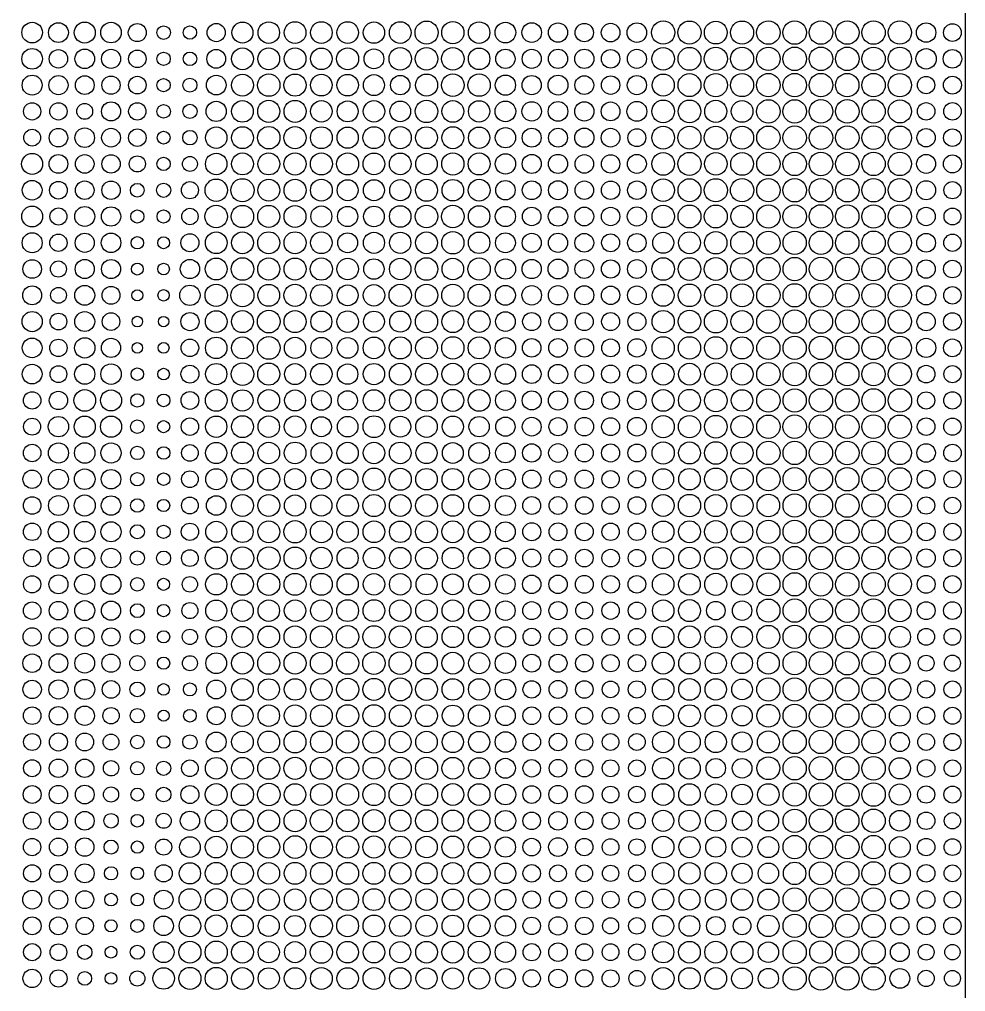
# Model space of a CAD drawing. Header units: millimetres. Extents: x 0 to 15650, y 0 to 8040.
# Drawn here: x 13653 to 15650, y 1996 to 4048 of the extents above; entities that cross this region are included whole.
import ezdxf

# ---------------------------------------------------------------- set-up
doc = ezdxf.new("R2010")
doc.units = ezdxf.units.MM
doc.layers.add('Default', color=7, linetype='Continuous', true_color=0x000000)

msp = doc.modelspace()

# ---------------------------------------------------------------- linework, layer by layer
at = {"layer": 'Default', "color": 0}
msp.add_lwpolyline([(0, 8040), (0, 0), (15650, 0), (15650, 8040)], close=True, dxfattribs=at)
for centre, radius in [((13679.9, 4020), 21.8), ((13790.9, 4020), 22.2), ((13846.4, 4020), 21.7), ((14123.8, 4020), 22.2), ((14179.3, 4020), 22.7), ((14234.8, 4020), 23), ((14290.3, 4020), 22.9), ((14345.8, 4020), 22.8), ((14401.3, 4020), 22.5), ((14456.8, 4020), 23), ((14512.3, 4020), 24.3), ((14567.8, 4020), 23.4), ((14623.3, 4020), 22.7), ((14678.8, 4020), 21.8), ((15011.8, 4020), 24.5), ((15067.3, 4020), 24.4), ((15122.8, 4020), 24.1), ((15178.3, 4020), 24.4), ((15233.8, 4020), 24.7), ((15289.3, 4020), 24.8), ((15344.8, 4020), 24.8), ((15400.3, 4020), 24.8), ((15455.8, 4020), 24.7), ((15511.3, 4020), 24.6), ((13735.4, 4020), 20.9), ((13901.9, 4020), 19), ((13957.4, 4020), 14.3), ((14012.9, 4020), 14), ((14068.4, 4020), 19.2), ((14734.3, 4020), 20.7), ((14789.8, 4020), 20.3), ((14845.3, 4020), 19.4), ((14900.8, 4020), 19.6), ((14956.3, 4020), 20.6), ((15566.8, 4020), 20.5), ((15622.3, 4020), 18.6), ((13679.9, 3964.6), 21.8), ((13735.4, 3964.6), 19.4), ((13790.9, 3964.6), 20.7), ((13846.4, 3964.6), 20.1), ((13901.9, 3964.6), 18.4), ((14068.4, 3964.6), 19.8), ((14123.8, 3964.6), 23.1), ((14179.3, 3964.6), 23), ((14234.8, 3964.6), 22.9), ((14290.3, 3964.6), 22.7), ((14345.8, 3964.6), 23.2), ((14401.3, 3964.6), 20.8), ((14456.8, 3964.6), 23.7), ((14512.3, 3964.6), 23.8), ((14567.8, 3964.6), 23.7), ((14623.3, 3964.6), 22.7), ((14678.8, 3964.6), 20.4), ((14734.3, 3964.6), 20.2), ((14789.8, 3964.6), 20.3), ((14845.3, 3964.6), 20.3), ((14900.8, 3964.6), 19.5), ((14956.3, 3964.6), 20.1), ((15011.8, 3964.6), 23.8), ((15067.3, 3964.6), 24.2), ((15122.8, 3964.6), 24.4), ((15178.3, 3964.6), 24.4), ((15233.8, 3964.6), 24.7), ((15289.3, 3964.6), 24.8), ((15344.8, 3964.6), 24.8), ((15400.3, 3964.6), 24.8), ((15455.8, 3964.6), 24.7), ((15511.3, 3964.6), 24.6), ((15566.8, 3964.6), 21.5), ((15622.3, 3964.6), 19.6), ((13957.4, 3964.6), 14.1), ((14012.9, 3964.6), 14.3), ((13679.9, 3909.1), 21), ((13735.4, 3909.1), 20.2), ((13790.9, 3909.1), 19.8), ((13846.4, 3909.1), 19.2), ((13901.9, 3909.1), 18.6), ((13957.4, 3909.1), 14), ((14012.9, 3909.1), 14.8), ((14068.4, 3909.1), 20.8), ((14123.8, 3909.1), 23.2), ((14179.3, 3909.1), 23.6), ((14234.8, 3909.1), 23.4), ((14290.3, 3909.1), 22.8), ((14345.8, 3909.1), 22.7), ((14401.3, 3909.1), 22.2), ((14456.8, 3909.1), 20.5), ((14512.3, 3909.1), 23.3), ((14567.8, 3909.1), 23.8), ((14623.3, 3909.1), 23.5), ((14678.8, 3909.1), 21.3), ((14734.3, 3909.1), 20.3), ((14789.8, 3909.1), 21), ((14845.3, 3909.1), 19.8), ((14900.8, 3909.1), 19.5), ((14956.3, 3909.1), 20.3), ((15011.8, 3909.1), 23.3), ((15067.3, 3909.1), 24.2), ((15122.8, 3909.1), 24.4), ((15178.3, 3909.1), 24.3), ((15233.8, 3909.1), 24.7), ((15289.3, 3909.1), 24.7), ((15344.8, 3909.1), 24.8), ((15400.3, 3909.1), 24.7), ((15455.8, 3909.1), 24.7), ((15511.3, 3909.1), 24.6), ((15566.8, 3909.1), 18.3), ((15622.3, 3909.1), 18.9), ((14512.3, 3853.7), 23.7), ((15011.8, 3853.7), 23.9), ((15067.3, 3853.7), 23.9), ((15233.8, 3853.7), 24.7), ((15289.3, 3853.7), 24.7), ((15344.8, 3853.7), 24.8), ((15400.3, 3853.7), 24.8), ((15455.8, 3853.7), 24.7), ((15511.3, 3853.7), 24.4), ((13679.9, 3853.7), 18.2), ((13735.4, 3853.7), 18.2), ((13790.9, 3853.7), 16.7), ((13846.4, 3853.7), 20.1), ((13901.9, 3853.7), 18.3), ((13957.4, 3853.7), 14.2), ((14012.9, 3853.7), 15), ((14068.4, 3853.7), 21.3), ((14123.8, 3853.7), 22.8), ((14179.3, 3853.7), 23.4), ((14234.8, 3853.7), 23.3), ((14290.3, 3853.7), 22.7), ((14345.8, 3853.7), 22.1), ((14401.3, 3853.7), 22.7), ((14456.8, 3853.7), 21.8), ((14567.8, 3853.7), 22.9), ((14623.3, 3853.7), 22.5), ((14678.8, 3853.7), 21.8), ((14734.3, 3853.7), 20.5), ((14789.8, 3853.7), 20.8), ((14845.3, 3853.7), 20.3), ((14900.8, 3853.7), 19.8), ((14956.3, 3853.7), 21), ((15122.8, 3853.7), 23.4), ((15178.3, 3853.7), 23), ((15566.8, 3853.7), 18.4), ((15622.3, 3853.7), 18.5), ((13679.9, 3798.2), 17.7), ((13735.4, 3798.2), 19.6), ((13790.9, 3798.2), 20.6), ((13846.4, 3798.2), 19.8), ((13901.9, 3798.2), 18.4), ((14068.4, 3798.2), 22.6), ((14123.8, 3798.2), 23.1), ((14179.3, 3798.2), 23.7), ((14234.8, 3798.2), 23.5), ((14290.3, 3798.2), 23), ((14345.8, 3798.2), 22.4), ((14401.3, 3798.2), 23.1), ((14456.8, 3798.2), 23.4), ((14512.3, 3798.2), 23), ((14567.8, 3798.2), 23.2), ((14623.3, 3798.2), 22.5), ((14678.8, 3798.2), 21.4), ((14734.3, 3798.2), 20), ((14789.8, 3798.2), 19.9), ((14845.3, 3798.2), 20.2), ((14900.8, 3798.2), 19.8), ((14956.3, 3798.2), 18.9), ((15011.8, 3798.2), 24), ((15067.3, 3798.2), 24.3), ((15122.8, 3798.2), 24.4), ((15178.3, 3798.2), 24.3), ((15233.8, 3798.2), 24.6), ((15289.3, 3798.2), 24.7), ((15344.8, 3798.2), 24.8), ((15400.3, 3798.2), 24.8), ((15455.8, 3798.2), 24.7), ((15511.3, 3798.2), 24.6), ((15566.8, 3798.2), 19.4), ((15622.3, 3798.2), 18.6), ((13957.4, 3798.2), 13.6), ((14012.9, 3798.2), 15.3), ((13679.9, 3742.8), 22.2), ((13735.4, 3742.8), 19.7), ((13790.9, 3742.8), 19.6), ((13846.4, 3742.8), 19.4), ((13901.9, 3742.8), 17), ((13957.4, 3742.8), 14), ((14012.9, 3742.8), 15.7), ((14068.4, 3742.8), 22.7), ((14123.8, 3742.8), 23.1), ((14179.3, 3742.8), 23.1), ((14234.8, 3742.8), 23.5), ((14290.3, 3742.8), 23.2), ((14345.8, 3742.8), 23.2), ((14401.3, 3742.8), 22.9), ((14456.8, 3742.8), 23), ((14512.3, 3742.8), 22.7), ((14567.8, 3742.8), 23.5), ((14623.3, 3742.8), 23.2), ((14678.8, 3742.8), 21.5), ((14734.3, 3742.8), 20.1), ((14789.8, 3742.8), 20.2), ((14845.3, 3742.8), 19.6), ((14900.8, 3742.8), 19.4), ((14956.3, 3742.8), 20), ((15011.8, 3742.8), 23.9), ((15067.3, 3742.8), 24.4), ((15122.8, 3742.8), 23.8), ((15178.3, 3742.8), 24), ((15233.8, 3742.8), 24.6), ((15289.3, 3742.8), 24.7), ((15344.8, 3742.8), 24.8), ((15400.3, 3742.8), 24.8), ((15455.8, 3742.8), 24.7), ((15511.3, 3742.8), 24.6), ((15566.8, 3742.8), 20), ((15622.3, 3742.8), 19), ((13679.9, 3687.3), 20.8), ((13735.4, 3687.3), 18.6), ((13790.9, 3687.3), 19.6), ((13846.4, 3687.3), 19.4), ((13901.9, 3687.3), 14.5), ((13957.4, 3687.3), 15), ((14012.9, 3687.3), 18.1), ((14068.4, 3687.3), 23.5), ((14123.8, 3687.3), 24.4), ((14179.3, 3687.3), 23.1), ((14234.8, 3687.3), 23.2), ((14290.3, 3687.3), 23), ((14345.8, 3687.3), 22.1), ((14401.3, 3687.3), 22.2), ((14456.8, 3687.3), 22.3), ((14512.3, 3687.3), 23.2), ((14567.8, 3687.3), 22.7), ((14623.3, 3687.3), 23.1), ((14678.8, 3687.3), 20.5), ((14734.3, 3687.3), 19.8), ((14789.8, 3687.3), 20), ((14845.3, 3687.3), 19.5), ((14900.8, 3687.3), 19.4), ((14956.3, 3687.3), 19.6), ((15011.8, 3687.3), 23.9), ((15067.3, 3687.3), 24.2), ((15122.8, 3687.3), 24.4), ((15178.3, 3687.3), 24.6), ((15233.8, 3687.3), 24.6), ((15289.3, 3687.3), 24.7), ((15344.8, 3687.3), 24.8), ((15400.3, 3687.3), 24.8), ((15455.8, 3687.3), 24.7), ((15511.3, 3687.3), 24.6), ((15566.8, 3687.3), 20.1), ((15622.3, 3687.3), 18.1), ((13679.9, 3631.9), 22), ((13790.9, 3631.9), 21), ((13846.4, 3631.9), 20.4), ((14068.4, 3631.9), 23.9), ((14123.8, 3631.9), 23.5), ((14179.3, 3631.9), 23.3), ((14234.8, 3631.9), 23.1), ((14290.3, 3631.9), 22.2), ((14345.8, 3631.9), 21.4), ((14401.3, 3631.9), 21.8), ((14456.8, 3631.9), 22.7), ((14512.3, 3631.9), 23.7), ((14567.8, 3631.9), 23.9), ((14623.3, 3631.9), 22.7), ((14678.8, 3631.9), 21.3), ((14789.8, 3631.9), 20.5), ((14845.3, 3631.9), 19.8), ((14956.3, 3631.9), 20.2), ((15011.8, 3631.9), 23.6), ((15067.3, 3631.9), 24.2), ((15122.8, 3631.9), 24.2), ((15178.3, 3631.9), 23.6), ((15233.8, 3631.9), 24.6), ((15289.3, 3631.9), 24.7), ((15344.8, 3631.9), 24.8), ((15400.3, 3631.9), 24.7), ((15455.8, 3631.9), 24.7), ((15511.3, 3631.9), 24.6), ((13735.4, 3631.9), 18), ((13901.9, 3631.9), 13.8), ((13957.4, 3631.9), 13.8), ((14012.9, 3631.9), 17.3), ((14734.3, 3631.9), 19.5), ((14900.8, 3631.9), 19.4), ((15566.8, 3631.9), 19.4), ((15622.3, 3631.9), 17.8), ((13679.9, 3576.4), 21.1), ((13735.4, 3576.4), 18.2), ((13790.9, 3576.4), 20.2), ((13846.4, 3576.4), 20.6), ((14012.9, 3576.4), 19), ((14068.4, 3576.4), 22.9), ((14123.8, 3576.4), 23), ((14179.3, 3576.4), 23.2), ((14234.8, 3576.4), 23.2), ((14290.3, 3576.4), 22.8), ((14345.8, 3576.4), 21), ((14401.3, 3576.4), 22.3), ((14456.8, 3576.4), 22.4), ((14512.3, 3576.4), 23), ((14567.8, 3576.4), 23.5), ((14623.3, 3576.4), 22.7), ((14678.8, 3576.4), 21), ((14734.3, 3576.4), 20.1), ((14789.8, 3576.4), 20.2), ((14845.3, 3576.4), 19.8), ((14900.8, 3576.4), 18.9), ((14956.3, 3576.4), 19.6), ((15011.8, 3576.4), 22.2), ((15067.3, 3576.4), 23.2), ((15122.8, 3576.4), 23.6), ((15178.3, 3576.4), 24), ((15233.8, 3576.4), 24.6), ((15289.3, 3576.4), 24.6), ((15344.8, 3576.4), 24.7), ((15400.3, 3576.4), 24.7), ((15455.8, 3576.4), 24.7), ((15511.3, 3576.4), 24.6), ((15566.8, 3576.4), 19.8), ((15622.3, 3576.4), 18.2), ((13901.9, 3576.4), 13), ((13957.4, 3576.4), 12.5), ((13679.9, 3521), 19.6), ((13735.4, 3521), 17), ((13790.9, 3521), 20.2), ((13846.4, 3521), 20.1), ((13901.9, 3521), 12.6), ((13957.4, 3521), 12.2), ((14012.9, 3521), 20.3), ((14068.4, 3521), 23.1), ((14123.8, 3521), 23.8), ((14179.3, 3521), 23.4), ((14234.8, 3521), 23.2), ((14290.3, 3521), 23.6), ((14345.8, 3521), 22.8), ((14401.3, 3521), 21.5), ((14456.8, 3521), 22.7), ((14512.3, 3521), 23.8), ((14567.8, 3521), 22.8), ((14623.3, 3521), 23.5), ((14678.8, 3521), 21.4), ((14734.3, 3521), 20.3), ((14789.8, 3521), 20.9), ((14845.3, 3521), 19.8), ((14900.8, 3521), 19.3), ((14956.3, 3521), 19.8), ((15011.8, 3521), 23.8), ((15067.3, 3521), 23.9), ((15122.8, 3521), 24.3), ((15178.3, 3521), 24.2), ((15233.8, 3521), 24.6), ((15289.3, 3521), 24.6), ((15344.8, 3521), 24.7), ((15400.3, 3521), 24.8), ((15455.8, 3521), 24.8), ((15511.3, 3521), 24.8), ((15566.8, 3521), 19.4), ((15622.3, 3521), 18.6), ((14068.4, 3465.5), 23.6), ((14123.8, 3465.5), 24.2), ((14179.3, 3465.5), 23), ((14234.8, 3465.5), 23.4), ((14290.3, 3465.5), 22.9), ((14401.3, 3465.5), 22.7), ((14456.8, 3465.5), 23.5), ((14512.3, 3465.5), 23.6), ((14567.8, 3465.5), 23.4), ((14623.3, 3465.5), 23.4), ((15011.8, 3465.5), 23), ((15067.3, 3465.5), 23.8), ((15122.8, 3465.5), 23.6), ((15178.3, 3465.5), 24), ((15233.8, 3465.5), 24.6), ((15289.3, 3465.5), 24.6), ((15344.8, 3465.5), 24.8), ((15400.3, 3465.5), 24.8), ((15455.8, 3465.5), 24.8), ((15511.3, 3465.5), 24.7), ((13679.9, 3465.5), 20), ((13735.4, 3465.5), 16.7), ((13790.9, 3465.5), 21), ((13846.4, 3465.5), 18.9), ((13901.9, 3465.5), 11.9), ((13957.4, 3465.5), 12), ((14012.9, 3465.5), 21.4), ((14345.8, 3465.5), 22), ((14678.8, 3465.5), 21), ((14734.3, 3465.5), 20.6), ((14789.8, 3465.5), 20.4), ((14845.3, 3465.5), 20.1), ((14900.8, 3465.5), 19.4), ((14956.3, 3465.5), 19.8), ((15566.8, 3465.5), 20.2), ((15622.3, 3465.5), 18.4), ((13679.9, 3410.1), 21.3), ((13735.4, 3410.1), 17.7), ((13790.9, 3410.1), 21), ((13846.4, 3410.1), 18.6), ((14012.9, 3410.1), 19.2), ((14068.4, 3410.1), 22.9), ((14123.8, 3410.1), 23.2), ((14179.3, 3410.1), 23.9), ((14234.8, 3410.1), 23.2), ((14290.3, 3410.1), 22.2), ((14345.8, 3410.1), 22.7), ((14401.3, 3410.1), 22), ((14456.8, 3410.1), 22.3), ((14512.3, 3410.1), 23.5), ((14567.8, 3410.1), 23.2), ((14623.3, 3410.1), 23), ((14678.8, 3410.1), 20.7), ((14734.3, 3410.1), 19.1), ((14789.8, 3410.1), 19.1), ((14845.3, 3410.1), 18.9), ((14900.8, 3410.1), 18.9), ((14956.3, 3410.1), 19.1), ((15011.8, 3410.1), 23.5), ((15067.3, 3410.1), 23.9), ((15122.8, 3410.1), 24), ((15178.3, 3410.1), 23.4), ((15233.8, 3410.1), 24.6), ((15289.3, 3410.1), 24.7), ((15344.8, 3410.1), 24.7), ((15400.3, 3410.1), 24.8), ((15455.8, 3410.1), 24.8), ((15511.3, 3410.1), 24.7), ((15566.8, 3410.1), 19.4), ((15622.3, 3410.1), 18.8), ((13901.9, 3410.1), 11.2), ((13957.4, 3410.1), 10.9), ((13679.9, 3354.6), 20.8), ((13735.4, 3354.6), 18.4), ((13790.9, 3354.6), 21.4), ((13846.4, 3354.6), 20.2), ((13901.9, 3354.6), 11.1), ((13957.4, 3354.6), 11.4), ((14012.9, 3354.6), 18.5), ((14068.4, 3354.6), 22.7), ((14123.8, 3354.6), 23.2), ((14179.3, 3354.6), 24.1), ((14234.8, 3354.6), 22.4), ((14290.3, 3354.6), 22.2), ((14345.8, 3354.6), 21.8), ((14401.3, 3354.6), 22.8), ((14456.8, 3354.6), 23.4), ((14512.3, 3354.6), 23.2), ((14567.8, 3354.6), 23.5), ((14623.3, 3354.6), 23.2), ((14678.8, 3354.6), 21.6), ((14734.3, 3354.6), 19.6), ((14789.8, 3354.6), 19.7), ((14845.3, 3354.6), 19.6), ((14900.8, 3354.6), 18.8), ((14956.3, 3354.6), 19.3), ((15011.8, 3354.6), 23.5), ((15067.3, 3354.6), 23.5), ((15122.8, 3354.6), 23.5), ((15178.3, 3354.6), 23.4), ((15233.8, 3354.6), 24.5), ((15289.3, 3354.6), 24.6), ((15344.8, 3354.6), 24.7), ((15400.3, 3354.6), 24.7), ((15455.8, 3354.6), 24.7), ((15511.3, 3354.6), 24.6), ((15566.8, 3354.6), 20.3), ((15622.3, 3354.6), 18.8), ((15233.8, 3299.2), 24.6), ((15289.3, 3299.2), 24.6), ((15344.8, 3299.2), 24.7), ((15400.3, 3299.2), 24.7), ((15455.8, 3299.2), 24.6), ((15511.3, 3299.2), 24.4), ((13679.9, 3299.2), 20.8), ((13735.4, 3299.2), 17.7), ((13790.9, 3299.2), 21.3), ((13846.4, 3299.2), 21.6), ((13901.9, 3299.2), 13.1), ((13957.4, 3299.2), 12.3), ((14012.9, 3299.2), 18.9), ((14068.4, 3299.2), 22.5), ((14123.8, 3299.2), 23.7), ((14179.3, 3299.2), 23.4), ((14234.8, 3299.2), 22.2), ((14290.3, 3299.2), 22.7), ((14345.8, 3299.2), 21.5), ((14401.3, 3299.2), 22.5), ((14456.8, 3299.2), 23), ((14512.3, 3299.2), 23.1), ((14567.8, 3299.2), 23.1), ((14623.3, 3299.2), 23.2), ((14678.8, 3299.2), 21.5), ((14734.3, 3299.2), 19.7), ((14789.8, 3299.2), 20.4), ((14845.3, 3299.2), 19.5), ((14900.8, 3299.2), 19.1), ((14956.3, 3299.2), 19.6), ((15011.8, 3299.2), 23), ((15067.3, 3299.2), 23.2), ((15122.8, 3299.2), 23.7), ((15178.3, 3299.2), 23.1), ((15566.8, 3299.2), 18.6), ((15622.3, 3299.2), 18.1), ((13679.9, 3243.7), 18.4), ((13735.4, 3243.7), 19.3), ((13790.9, 3243.7), 22.9), ((13846.4, 3243.7), 22.2), ((14012.9, 3243.7), 18.8), ((14068.4, 3243.7), 22.9), ((14123.8, 3243.7), 22.4), ((14179.3, 3243.7), 22.8), ((14234.8, 3243.7), 22.1), ((14290.3, 3243.7), 20.8), ((14345.8, 3243.7), 20.6), ((14401.3, 3243.7), 22.7), ((14456.8, 3243.7), 22.7), ((14512.3, 3243.7), 22.7), ((14567.8, 3243.7), 23.2), ((14623.3, 3243.7), 23), ((14678.8, 3243.7), 21), ((14734.3, 3243.7), 20.1), ((14789.8, 3243.7), 20.3), ((14845.3, 3243.7), 19.4), ((14900.8, 3243.7), 18.8), ((14956.3, 3243.7), 19.6), ((15011.8, 3243.7), 23), ((15067.3, 3243.7), 23.3), ((15122.8, 3243.7), 23.8), ((15178.3, 3243.7), 22.7), ((15233.8, 3243.7), 24.6), ((15289.3, 3243.7), 24.6), ((15344.8, 3243.7), 24.7), ((15400.3, 3243.7), 24.8), ((15455.8, 3243.7), 24.8), ((15511.3, 3243.7), 24.8), ((15622.3, 3243.7), 18.3), ((13901.9, 3243.7), 14), ((13957.4, 3243.7), 13.3), ((15566.8, 3243.7), 18.1), ((13679.9, 3188.3), 17.9), ((13735.4, 3188.3), 21.5), ((13790.9, 3188.3), 22.3), ((13846.4, 3188.3), 22.3), ((13901.9, 3188.3), 14.4), ((13957.4, 3188.3), 12.8), ((14012.9, 3188.3), 18.4), ((14068.4, 3188.3), 22.5), ((14123.8, 3188.3), 23.1), ((14179.3, 3188.3), 22.7), ((14234.8, 3188.3), 22.7), ((14290.3, 3188.3), 21.1), ((14345.8, 3188.3), 21.7), ((14401.3, 3188.3), 23), ((14456.8, 3188.3), 22.1), ((14512.3, 3188.3), 22.7), ((14567.8, 3188.3), 22.3), ((14623.3, 3188.3), 21.5), ((14678.8, 3188.3), 20.3), ((14734.3, 3188.3), 19.8), ((14789.8, 3188.3), 19.1), ((14845.3, 3188.3), 19.6), ((14900.8, 3188.3), 18.9), ((14956.3, 3188.3), 19.7), ((15011.8, 3188.3), 23.4), ((15067.3, 3188.3), 23.4), ((15122.8, 3188.3), 23.9), ((15178.3, 3188.3), 23.5), ((15233.8, 3188.3), 24.6), ((15289.3, 3188.3), 24.7), ((15344.8, 3188.3), 24.7), ((15400.3, 3188.3), 24.8), ((15455.8, 3188.3), 24.8), ((15511.3, 3188.3), 24.6), ((15566.8, 3188.3), 18.6), ((15622.3, 3188.3), 18.2), ((13679.9, 3132.8), 18.4), ((13735.4, 3132.8), 21.3), ((13790.9, 3132.8), 21.6), ((13846.4, 3132.8), 21.3), ((13901.9, 3132.8), 14.1), ((13957.4, 3132.8), 13.3), ((14012.9, 3132.8), 17.6), ((14068.4, 3132.8), 22.3), ((14123.8, 3132.8), 23), ((14179.3, 3132.8), 22.8), ((14234.8, 3132.8), 22.9), ((14290.3, 3132.8), 21.8), ((14345.8, 3132.8), 22.5), ((14401.3, 3132.8), 22.7), ((14456.8, 3132.8), 22.9), ((14512.3, 3132.8), 22.3), ((14567.8, 3132.8), 22), ((14623.3, 3132.8), 22), ((14678.8, 3132.8), 20.8), ((14734.3, 3132.8), 19.4), ((14789.8, 3132.8), 19.8), ((14845.3, 3132.8), 18.8), ((14900.8, 3132.8), 19.1), ((14956.3, 3132.8), 18.9), ((15011.8, 3132.8), 23.4), ((15067.3, 3132.8), 23.2), ((15122.8, 3132.8), 23.8), ((15178.3, 3132.8), 23.5), ((15233.8, 3132.8), 24.6), ((15289.3, 3132.8), 24.6), ((15344.8, 3132.8), 24.7), ((15400.3, 3132.8), 24.8), ((15455.8, 3132.8), 24.8), ((15511.3, 3132.8), 24.6), ((15566.8, 3132.8), 19.5), ((15622.3, 3132.8), 18.5), ((13735.4, 3077.4), 21.1), ((13790.9, 3077.4), 21.7), ((13846.4, 3077.4), 20.6), ((14068.4, 3077.4), 22.2), ((14123.8, 3077.4), 22.9), ((14179.3, 3077.4), 23.2), ((14234.8, 3077.4), 22.3), ((14290.3, 3077.4), 21), ((14345.8, 3077.4), 21.8), ((14401.3, 3077.4), 23.5), ((14456.8, 3077.4), 23.2), ((14512.3, 3077.4), 22.7), ((14567.8, 3077.4), 22.7), ((14623.3, 3077.4), 22.3), ((14678.8, 3077.4), 21), ((15011.8, 3077.4), 22.1), ((15067.3, 3077.4), 22.7), ((15122.8, 3077.4), 23.6), ((15178.3, 3077.4), 23.6), ((15233.8, 3077.4), 24.6), ((15289.3, 3077.4), 24.6), ((15344.8, 3077.4), 24.7), ((15400.3, 3077.4), 24.7), ((15455.8, 3077.4), 24.7), ((15511.3, 3077.4), 24.4), ((13679.9, 3077.4), 19.4), ((13901.9, 3077.4), 14.1), ((13957.4, 3077.4), 13.2), ((14012.9, 3077.4), 17.6), ((14734.3, 3077.4), 19.4), ((14789.8, 3077.4), 17.9), ((14845.3, 3077.4), 19.4), ((14900.8, 3077.4), 18.2), ((14956.3, 3077.4), 18.4), ((15566.8, 3077.4), 18.9), ((15622.3, 3077.4), 18.1), ((13679.9, 3021.9), 18.5), ((13735.4, 3021.9), 21), ((13790.9, 3021.9), 22.3), ((13846.4, 3021.9), 20.5), ((13901.9, 3021.9), 14.3), ((14012.9, 3021.9), 17.7), ((14068.4, 3021.9), 20.6), ((14123.8, 3021.9), 23.2), ((14179.3, 3021.9), 23.1), ((14234.8, 3021.9), 22.4), ((14290.3, 3021.9), 22.3), ((14345.8, 3021.9), 22.7), ((14401.3, 3021.9), 23.4), ((14456.8, 3021.9), 23), ((14512.3, 3021.9), 23), ((14567.8, 3021.9), 22.7), ((14623.3, 3021.9), 22), ((14678.8, 3021.9), 21.1), ((14734.3, 3021.9), 18.9), ((14789.8, 3021.9), 18.8), ((14845.3, 3021.9), 18.5), ((14900.8, 3021.9), 18.4), ((14956.3, 3021.9), 18.6), ((15011.8, 3021.9), 23.2), ((15067.3, 3021.9), 23.5), ((15122.8, 3021.9), 23.3), ((15178.3, 3021.9), 23.2), ((15233.8, 3021.9), 23.8), ((15289.3, 3021.9), 24.6), ((15344.8, 3021.9), 24.7), ((15400.3, 3021.9), 24.8), ((15455.8, 3021.9), 24.7), ((15511.3, 3021.9), 24.3), ((15566.8, 3021.9), 18.2), ((15622.3, 3021.9), 17.4), ((13957.4, 3021.9), 12.9), ((13679.9, 2966.5), 18.4), ((13735.4, 2966.5), 21.4), ((13790.9, 2966.5), 21.8), ((13846.4, 2966.5), 21.2), ((13901.9, 2966.5), 14.8), ((13957.4, 2966.5), 13.9), ((14012.9, 2966.5), 18.2), ((14068.4, 2966.5), 22.1), ((14123.8, 2966.5), 22.7), ((14179.3, 2966.5), 23.1), ((14234.8, 2966.5), 23.5), ((14290.3, 2966.5), 23.2), ((14345.8, 2966.5), 22.5), ((14401.3, 2966.5), 22.9), ((14456.8, 2966.5), 22.7), ((14512.3, 2966.5), 23.1), ((14567.8, 2966.5), 23.2), ((14623.3, 2966.5), 23), ((14678.8, 2966.5), 20.9), ((14734.3, 2966.5), 19), ((14789.8, 2966.5), 18.9), ((14845.3, 2966.5), 18.9), ((14900.8, 2966.5), 18.4), ((14956.3, 2966.5), 18.4), ((15011.8, 2966.5), 22.6), ((15067.3, 2966.5), 23.2), ((15122.8, 2966.5), 23.7), ((15178.3, 2966.5), 22.8), ((15233.8, 2966.5), 24.4), ((15289.3, 2966.5), 24.6), ((15344.8, 2966.5), 24.7), ((15400.3, 2966.5), 24.8), ((15455.8, 2966.5), 24.8), ((15511.3, 2966.5), 24.5), ((15566.8, 2966.5), 18.9), ((15622.3, 2966.5), 18.1), ((14068.4, 2911), 23.3), ((14123.8, 2911), 23.7), ((14179.3, 2911), 23.8), ((14234.8, 2911), 23.2), ((14290.3, 2911), 22.7), ((14401.3, 2911), 22.7), ((14512.3, 2911), 23), ((14623.3, 2911), 22.8), ((15067.3, 2911), 22.7), ((15122.8, 2911), 23.7), ((15178.3, 2911), 23.4), ((15233.8, 2911), 24.4), ((15289.3, 2911), 24.6), ((15344.8, 2911), 24.7), ((15400.3, 2911), 24.8), ((15455.8, 2911), 24.8), ((15511.3, 2911), 23.9), ((13679.9, 2911), 18.2), ((13735.4, 2911), 21.8), ((13790.9, 2911), 21), ((13846.4, 2911), 20.6), ((13901.9, 2911), 15), ((13957.4, 2911), 14.8), ((14012.9, 2911), 17.7), ((14345.8, 2911), 22.3), ((14456.8, 2911), 22.5), ((14567.8, 2911), 22.6), ((14678.8, 2911), 21), ((14734.3, 2911), 19), ((14789.8, 2911), 18.9), ((14845.3, 2911), 18.6), ((14900.8, 2911), 18.5), ((14956.3, 2911), 18.4), ((15011.8, 2911), 22.1), ((15566.8, 2911), 19.4), ((15622.3, 2911), 18.4), ((13679.9, 2855.6), 18.2), ((13735.4, 2855.6), 20.1), ((13790.9, 2855.6), 21.3), ((13846.4, 2855.6), 21), ((14068.4, 2855.6), 22.5), ((14123.8, 2855.6), 23.2), ((14179.3, 2855.6), 23.5), ((14234.8, 2855.6), 23.2), ((14290.3, 2855.6), 23), ((14345.8, 2855.6), 22.4), ((14401.3, 2855.6), 22.7), ((14456.8, 2855.6), 22.7), ((14512.3, 2855.6), 22.2), ((14567.8, 2855.6), 22), ((14623.3, 2855.6), 22.1), ((14678.8, 2855.6), 20.6), ((14734.3, 2855.6), 19.4), ((14789.8, 2855.6), 19.4), ((14845.3, 2855.6), 18.9), ((14900.8, 2855.6), 18.5), ((14956.3, 2855.6), 18.6), ((15011.8, 2855.6), 22.7), ((15067.3, 2855.6), 22.9), ((15122.8, 2855.6), 23.4), ((15178.3, 2855.6), 22.6), ((15233.8, 2855.6), 24.4), ((15289.3, 2855.6), 24.6), ((15344.8, 2855.6), 24.7), ((15400.3, 2855.6), 24.7), ((15455.8, 2855.6), 24.7), ((15511.3, 2855.6), 24.3), ((15566.8, 2855.6), 18.9), ((15622.3, 2855.6), 18.4), ((13901.9, 2855.6), 14.3), ((13957.4, 2855.6), 12.7), ((14012.9, 2855.6), 16.2), ((13679.9, 2800.1), 18.4), ((13735.4, 2800.1), 19.6), ((13790.9, 2800.1), 21.1), ((13846.4, 2800.1), 20.2), ((13901.9, 2800.1), 14.6), ((13957.4, 2800.1), 12.9), ((14012.9, 2800.1), 16.9), ((14068.4, 2800.1), 22.2), ((14123.8, 2800.1), 22.8), ((14179.3, 2800.1), 22.7), ((14234.8, 2800.1), 22.7), ((14290.3, 2800.1), 22.8), ((14345.8, 2800.1), 23), ((14401.3, 2800.1), 23), ((14456.8, 2800.1), 22.7), ((14512.3, 2800.1), 22.7), ((14567.8, 2800.1), 22.7), ((14623.3, 2800.1), 22.3), ((14678.8, 2800.1), 20.5), ((14734.3, 2800.1), 19), ((14789.8, 2800.1), 19.1), ((14845.3, 2800.1), 17.9), ((14900.8, 2800.1), 18.4), ((14956.3, 2800.1), 18.2), ((15011.8, 2800.1), 22.6), ((15067.3, 2800.1), 23.2), ((15122.8, 2800.1), 19.6), ((15178.3, 2800.1), 20.5), ((15233.8, 2800.1), 24.4), ((15289.3, 2800.1), 24.6), ((15344.8, 2800.1), 24.6), ((15400.3, 2800.1), 24.7), ((15455.8, 2800.1), 24.8), ((15511.3, 2800.1), 23.7), ((15566.8, 2800.1), 18.8), ((15622.3, 2800.1), 18.7), ((13679.9, 2744.7), 19.3), ((13735.4, 2744.7), 19.8), ((13790.9, 2744.7), 19.8), ((13846.4, 2744.7), 19.1), ((13901.9, 2744.7), 15.3), ((13957.4, 2744.7), 12.9), ((14012.9, 2744.7), 16.2), ((14068.4, 2744.7), 21.7), ((14123.8, 2744.7), 22.1), ((14179.3, 2744.7), 22.9), ((14234.8, 2744.7), 23.2), ((14290.3, 2744.7), 23.2), ((14345.8, 2744.7), 23.7), ((14401.3, 2744.7), 23.5), ((14456.8, 2744.7), 23.1), ((14512.3, 2744.7), 22.7), ((14567.8, 2744.7), 22.7), ((14623.3, 2744.7), 22.6), ((14678.8, 2744.7), 21.5), ((14734.3, 2744.7), 18.3), ((14789.8, 2744.7), 18.9), ((14845.3, 2744.7), 17.9), ((14900.8, 2744.7), 18.2), ((14956.3, 2744.7), 18), ((15011.8, 2744.7), 22.7), ((15067.3, 2744.7), 23), ((15122.8, 2744.7), 23.2), ((15178.3, 2744.7), 22.1), ((15233.8, 2744.7), 24.2), ((15289.3, 2744.7), 24.6), ((15344.8, 2744.7), 24.6), ((15400.3, 2744.7), 24.8), ((15455.8, 2744.7), 24.8), ((15511.3, 2744.7), 22.5), ((15566.8, 2744.7), 17.8), ((15622.3, 2744.7), 17.7), ((13679.9, 2689.2), 19.5), ((13735.4, 2689.2), 19.8), ((13790.9, 2689.2), 20.9), ((13846.4, 2689.2), 19.3), ((14068.4, 2689.2), 21.9), ((14123.8, 2689.2), 23), ((14179.3, 2689.2), 23.4), ((14234.8, 2689.2), 23.2), ((14290.3, 2689.2), 23.1), ((14345.8, 2689.2), 23.4), ((14401.3, 2689.2), 23.7), ((14456.8, 2689.2), 23.6), ((14512.3, 2689.2), 22.7), ((14567.8, 2689.2), 22.9), ((14623.3, 2689.2), 22.3), ((14678.8, 2689.2), 21.6), ((14734.3, 2689.2), 18.9), ((14789.8, 2689.2), 19), ((15011.8, 2689.2), 23.2), ((15067.3, 2689.2), 22.6), ((15122.8, 2689.2), 22.5), ((15178.3, 2689.2), 22), ((15233.8, 2689.2), 23), ((15289.3, 2689.2), 24.6), ((15344.8, 2689.2), 24.7), ((15400.3, 2689.2), 24.8), ((15455.8, 2689.2), 24.7), ((15511.3, 2689.2), 21.6), ((13901.9, 2689.2), 15.9), ((13957.4, 2689.2), 12.9), ((14012.9, 2689.2), 15.8), ((14845.3, 2689.2), 18.4), ((14900.8, 2689.2), 18.2), ((14956.3, 2689.2), 18.2), ((15566.8, 2689.2), 16.7), ((15622.3, 2689.2), 17), ((13679.9, 2633.8), 19.4), ((13735.4, 2633.8), 20.2), ((13790.9, 2633.8), 21.2), ((13846.4, 2633.8), 18.6), ((13901.9, 2633.8), 15.5), ((14012.9, 2633.8), 13.7), ((14068.4, 2633.8), 19.9), ((14123.8, 2633.8), 22.8), ((14179.3, 2633.8), 22.4), ((14234.8, 2633.8), 22.7), ((14290.3, 2633.8), 22.8), ((14345.8, 2633.8), 23.5), ((14401.3, 2633.8), 23.4), ((14456.8, 2633.8), 24.2), ((14512.3, 2633.8), 23.2), ((14567.8, 2633.8), 22.7), ((14623.3, 2633.8), 22.5), ((14678.8, 2633.8), 21.7), ((14734.3, 2633.8), 18.4), ((14789.8, 2633.8), 18.9), ((14845.3, 2633.8), 18.5), ((14900.8, 2633.8), 17.5), ((14956.3, 2633.8), 18.1), ((15011.8, 2633.8), 22.7), ((15067.3, 2633.8), 22.8), ((15122.8, 2633.8), 22.6), ((15178.3, 2633.8), 21.8), ((15233.8, 2633.8), 24.5), ((15289.3, 2633.8), 24.6), ((15344.8, 2633.8), 24.6), ((15400.3, 2633.8), 24.7), ((15455.8, 2633.8), 24.8), ((15511.3, 2633.8), 22.9), ((15566.8, 2633.8), 18.2), ((15622.3, 2633.8), 17.9), ((13957.4, 2633.8), 12.2), ((13679.9, 2578.3), 18.5), ((13735.4, 2578.3), 19.4), ((13790.9, 2578.3), 20.4), ((13846.4, 2578.3), 17.3), ((13901.9, 2578.3), 15.2), ((13957.4, 2578.3), 11.7), ((14012.9, 2578.3), 13.4), ((14068.4, 2578.3), 19.1), ((14123.8, 2578.3), 22.5), ((14179.3, 2578.3), 22.7), ((14234.8, 2578.3), 23), ((14290.3, 2578.3), 23), ((14345.8, 2578.3), 23.3), ((14401.3, 2578.3), 23.2), ((14456.8, 2578.3), 23), ((14512.3, 2578.3), 23), ((14567.8, 2578.3), 22.3), ((14623.3, 2578.3), 22.7), ((14678.8, 2578.3), 20.7), ((14734.3, 2578.3), 18.6), ((14789.8, 2578.3), 18.6), ((14845.3, 2578.3), 17.9), ((14900.8, 2578.3), 17.7), ((14956.3, 2578.3), 17.6), ((15011.8, 2578.3), 21.9), ((15067.3, 2578.3), 23.1), ((15122.8, 2578.3), 22.6), ((15178.3, 2578.3), 21.5), ((15233.8, 2578.3), 24), ((15289.3, 2578.3), 24.5), ((15344.8, 2578.3), 24.6), ((15400.3, 2578.3), 24.7), ((15455.8, 2578.3), 24.7), ((15511.3, 2578.3), 22), ((15566.8, 2578.3), 18.2), ((15622.3, 2578.3), 17.9), ((14123.8, 2522.9), 22.8), ((14179.3, 2522.9), 23), ((14234.8, 2522.9), 23.1), ((14290.3, 2522.9), 23), ((14345.8, 2522.9), 23.7), ((14401.3, 2522.9), 23.3), ((14456.8, 2522.9), 22.8), ((14512.3, 2522.9), 22.8), ((14567.8, 2522.9), 22.5), ((14623.3, 2522.9), 22.3), ((14678.8, 2522.9), 21.7), ((15011.8, 2522.9), 22.6), ((15067.3, 2522.9), 22.8), ((15122.8, 2522.9), 22.5), ((15178.3, 2522.9), 21.2), ((15233.8, 2522.9), 23.2), ((15289.3, 2522.9), 24.5), ((15344.8, 2522.9), 24.6), ((15400.3, 2522.9), 24.7), ((15455.8, 2522.9), 24.7), ((13679.9, 2522.9), 17.9), ((13735.4, 2522.9), 19.1), ((13790.9, 2522.9), 18.8), ((13846.4, 2522.9), 16.6), ((13901.9, 2522.9), 14.2), ((13957.4, 2522.9), 13.3), ((14012.9, 2522.9), 15.2), ((14068.4, 2522.9), 20.9), ((14734.3, 2522.9), 18.6), ((14789.8, 2522.9), 18.6), ((14845.3, 2522.9), 17.9), ((14900.8, 2522.9), 17.7), ((14956.3, 2522.9), 17.7), ((15511.3, 2522.9), 20.2), ((15566.8, 2522.9), 17.8), ((15622.3, 2522.9), 18), ((13679.9, 2467.4), 17.9), ((13735.4, 2467.4), 19.4), ((13790.9, 2467.4), 19.3), ((13846.4, 2467.4), 16.2), ((13957.4, 2467.4), 15), ((14012.9, 2467.4), 17.6), ((14068.4, 2467.4), 22.8), ((14123.8, 2467.4), 23), ((14179.3, 2467.4), 23.2), ((14234.8, 2467.4), 23.5), ((14290.3, 2467.4), 23.2), ((14345.8, 2467.4), 23.5), ((14401.3, 2467.4), 23), ((14456.8, 2467.4), 23.2), ((14512.3, 2467.4), 23.4), ((14567.8, 2467.4), 22.9), ((14623.3, 2467.4), 22.3), ((14678.8, 2467.4), 21), ((14734.3, 2467.4), 18.4), ((14789.8, 2467.4), 18.6), ((14845.3, 2467.4), 18.3), ((14900.8, 2467.4), 17.7), ((14956.3, 2467.4), 17.5), ((15011.8, 2467.4), 22.5), ((15067.3, 2467.4), 22.8), ((15122.8, 2467.4), 20.5), ((15178.3, 2467.4), 20.7), ((15233.8, 2467.4), 24), ((15289.3, 2467.4), 24.6), ((15344.8, 2467.4), 24.7), ((15400.3, 2467.4), 24.7), ((15455.8, 2467.4), 24.8), ((15511.3, 2467.4), 22.4), ((15566.8, 2467.4), 18.4), ((15622.3, 2467.4), 17.6), ((13901.9, 2467.4), 14.1), ((13679.9, 2412), 18.8), ((13735.4, 2412), 19.4), ((13790.9, 2412), 19.7), ((13846.4, 2412), 16), ((13901.9, 2412), 13.7), ((13957.4, 2412), 15.4), ((14012.9, 2412), 19), ((14068.4, 2412), 23.1), ((14123.8, 2412), 23.4), ((14179.3, 2412), 23.8), ((14234.8, 2412), 22.7), ((14290.3, 2412), 23), ((14345.8, 2412), 23.2), ((14401.3, 2412), 23.3), ((14456.8, 2412), 23.7), ((14512.3, 2412), 23.4), ((14567.8, 2412), 23), ((14623.3, 2412), 22.9), ((14678.8, 2412), 21.7), ((14734.3, 2412), 18.7), ((14789.8, 2412), 19.4), ((14845.3, 2412), 18.6), ((14900.8, 2412), 17.6), ((14956.3, 2412), 17.4), ((15011.8, 2412), 22.8), ((15067.3, 2412), 22.7), ((15122.8, 2412), 22.3), ((15178.3, 2412), 21.8), ((15233.8, 2412), 22.8), ((15289.3, 2412), 24.6), ((15344.8, 2412), 24.6), ((15400.3, 2412), 24.8), ((15455.8, 2412), 24.8), ((15511.3, 2412), 22.3), ((15566.8, 2412), 18.2), ((15622.3, 2412), 17.9), ((14068.4, 2356.6), 23.2), ((14123.8, 2356.6), 23.3), ((14234.8, 2356.6), 23.2), ((14290.3, 2356.6), 23.5), ((14345.8, 2356.6), 23.4), ((14401.3, 2356.6), 23.6), ((14512.3, 2356.6), 23.3), ((15289.3, 2356.6), 24.6), ((15344.8, 2356.6), 24.7), ((15400.3, 2356.6), 24.7), ((15455.8, 2356.6), 24.7), ((13679.9, 2356.6), 18.4), ((13735.4, 2356.6), 19), ((13790.9, 2356.6), 19.8), ((13846.4, 2356.6), 15.3), ((13901.9, 2356.6), 13.3), ((13957.4, 2356.6), 15.9), ((14012.9, 2356.6), 20.3), ((14179.3, 2356.6), 22.9), ((14456.8, 2356.6), 22.7), ((14567.8, 2356.6), 22.7), ((14623.3, 2356.6), 22.8), ((14678.8, 2356.6), 21.7), ((14734.3, 2356.6), 18.5), ((14789.8, 2356.6), 19.6), ((14845.3, 2356.6), 18.7), ((14900.8, 2356.6), 18), ((14956.3, 2356.6), 17.6), ((15011.8, 2356.6), 22.3), ((15067.3, 2356.6), 22.5), ((15122.8, 2356.6), 22), ((15178.3, 2356.6), 20.5), ((15233.8, 2356.6), 21.5), ((15511.3, 2356.6), 21.8), ((15566.8, 2356.6), 18.4), ((15622.3, 2356.6), 17.2), ((13679.9, 2301.1), 18.3), ((13735.4, 2301.1), 19), ((13790.9, 2301.1), 19.5), ((14012.9, 2301.1), 21.8), ((14068.4, 2301.1), 23), ((14123.8, 2301.1), 23.4), ((14179.3, 2301.1), 23.4), ((14234.8, 2301.1), 23.9), ((14290.3, 2301.1), 23.2), ((14345.8, 2301.1), 23.4), ((14401.3, 2301.1), 23.4), ((14456.8, 2301.1), 23.1), ((14512.3, 2301.1), 22.7), ((14567.8, 2301.1), 23.2), ((14623.3, 2301.1), 23), ((14678.8, 2301.1), 21.3), ((14734.3, 2301.1), 18.5), ((14789.8, 2301.1), 19.8), ((14845.3, 2301.1), 18.3), ((14900.8, 2301.1), 17.7), ((14956.3, 2301.1), 17.3), ((15011.8, 2301.1), 22.7), ((15067.3, 2301.1), 22.4), ((15122.8, 2301.1), 21.3), ((15178.3, 2301.1), 21), ((15233.8, 2301.1), 22.1), ((15289.3, 2301.1), 24.6), ((15344.8, 2301.1), 24.6), ((15400.3, 2301.1), 24.8), ((15455.8, 2301.1), 24.7), ((15511.3, 2301.1), 22), ((15566.8, 2301.1), 18.4), ((15622.3, 2301.1), 17.7), ((13846.4, 2301.1), 14.8), ((13901.9, 2301.1), 12.9), ((13957.4, 2301.1), 17), ((13679.9, 2245.7), 18.1), ((13735.4, 2245.7), 18.7), ((13790.9, 2245.7), 19.9), ((13846.4, 2245.7), 14), ((13901.9, 2245.7), 13.2), ((13957.4, 2245.7), 18.2), ((14012.9, 2245.7), 22.4), ((14068.4, 2245.7), 23), ((14123.8, 2245.7), 23.3), ((14179.3, 2245.7), 22.8), ((14234.8, 2245.7), 23), ((14290.3, 2245.7), 23), ((14345.8, 2245.7), 23.2), ((14401.3, 2245.7), 23.2), ((14456.8, 2245.7), 22.6), ((14512.3, 2245.7), 22.5), ((14567.8, 2245.7), 22.9), ((14623.3, 2245.7), 23), ((14678.8, 2245.7), 21.8), ((14734.3, 2245.7), 18.4), ((14789.8, 2245.7), 17.7), ((14845.3, 2245.7), 17.6), ((14900.8, 2245.7), 17.2), ((14956.3, 2245.7), 17.6), ((15011.8, 2245.7), 22.7), ((15067.3, 2245.7), 22.6), ((15122.8, 2245.7), 22.6), ((15178.3, 2245.7), 21.3), ((15233.8, 2245.7), 21.6), ((15289.3, 2245.7), 23.7), ((15344.8, 2245.7), 24.4), ((15400.3, 2245.7), 24.7), ((15455.8, 2245.7), 24.6), ((15511.3, 2245.7), 21.9), ((15566.8, 2245.7), 18.6), ((15622.3, 2245.7), 17.6), ((13679.9, 2190.2), 19.9), ((13735.4, 2190.2), 19.8), ((13790.9, 2190.2), 18.9), ((13846.4, 2190.2), 13.4), ((13901.9, 2190.2), 13.3), ((13957.4, 2190.2), 19.9), ((14012.9, 2190.2), 23), ((14068.4, 2190.2), 23.4), ((14123.8, 2190.2), 23.2), ((14179.3, 2190.2), 22.6), ((14234.8, 2190.2), 22.6), ((14290.3, 2190.2), 23.2), ((14345.8, 2190.2), 23), ((14401.3, 2190.2), 23), ((14456.8, 2190.2), 23), ((14512.3, 2190.2), 22.6), ((14567.8, 2190.2), 22.4), ((14623.3, 2190.2), 22.6), ((14678.8, 2190.2), 21.7), ((14734.3, 2190.2), 18.4), ((14789.8, 2190.2), 18.1), ((14845.3, 2190.2), 17.9), ((14900.8, 2190.2), 17.8), ((14956.3, 2190.2), 17.4), ((15011.8, 2190.2), 22.3), ((15067.3, 2190.2), 22.1), ((15122.8, 2190.2), 22), ((15178.3, 2190.2), 22.5), ((15233.8, 2190.2), 22.2), ((15289.3, 2190.2), 24.6), ((15344.8, 2190.2), 24.6), ((15400.3, 2190.2), 24.6), ((15455.8, 2190.2), 24.6), ((15511.3, 2190.2), 19.5), ((15566.8, 2190.2), 18.6), ((15622.3, 2190.2), 17.7), ((13957.4, 2134.8), 20.6), ((14012.9, 2134.8), 22.8), ((14068.4, 2134.8), 23.1), ((14123.8, 2134.8), 22.9), ((14179.3, 2134.8), 22.3), ((14234.8, 2134.8), 22), ((14290.3, 2134.8), 23.4), ((14345.8, 2134.8), 23), ((14401.3, 2134.8), 22.9), ((14456.8, 2134.8), 22.5), ((14512.3, 2134.8), 22.4), ((14567.8, 2134.8), 22.7), ((14623.3, 2134.8), 23), ((14678.8, 2134.8), 21.5), ((15011.8, 2134.8), 22.2), ((15067.3, 2134.8), 21.9), ((15122.8, 2134.8), 19.6), ((15233.8, 2134.8), 22.7), ((15289.3, 2134.8), 24.6), ((15344.8, 2134.8), 24.8), ((15400.3, 2134.8), 24.6), ((15455.8, 2134.8), 24.7), ((13679.9, 2134.8), 18.9), ((13735.4, 2134.8), 18.8), ((13790.9, 2134.8), 18.2), ((13846.4, 2134.8), 12.9), ((13901.9, 2134.8), 13.8), ((14734.3, 2134.8), 18.4), ((14789.8, 2134.8), 19.3), ((14845.3, 2134.8), 18.4), ((14900.8, 2134.8), 17), ((14956.3, 2134.8), 17.4), ((15178.3, 2134.8), 18.6), ((15511.3, 2134.8), 19.1), ((15566.8, 2134.8), 18.9), ((15622.3, 2134.8), 18.3), ((13679.9, 2079.3), 18), ((13735.4, 2079.3), 17.6), ((13790.9, 2079.3), 15.3), ((13901.9, 2079.3), 14.9), ((13957.4, 2079.3), 22), ((14012.9, 2079.3), 23.2), ((14068.4, 2079.3), 23.4), ((14123.8, 2079.3), 23), ((14179.3, 2079.3), 22.4), ((14234.8, 2079.3), 22.3), ((14290.3, 2079.3), 23.3), ((14345.8, 2079.3), 22.7), ((14401.3, 2079.3), 22.7), ((14456.8, 2079.3), 22.3), ((14512.3, 2079.3), 22.9), ((14567.8, 2079.3), 23.2), ((14623.3, 2079.3), 23.2), ((14678.8, 2079.3), 21.6), ((14734.3, 2079.3), 18.2), ((14789.8, 2079.3), 19.6), ((14845.3, 2079.3), 17.9), ((14900.8, 2079.3), 17.7), ((14956.3, 2079.3), 17.4), ((15011.8, 2079.3), 22.5), ((15067.3, 2079.3), 22.9), ((15122.8, 2079.3), 23.2), ((15178.3, 2079.3), 22.9), ((15233.8, 2079.3), 21.6), ((15289.3, 2079.3), 24.6), ((15344.8, 2079.3), 23.8), ((15400.3, 2079.3), 24.7), ((15455.8, 2079.3), 24.8), ((15511.3, 2079.3), 19.8), ((15566.8, 2079.3), 16.7), ((15622.3, 2079.3), 16.2), ((13846.4, 2079.3), 12.4), ((13679.9, 2023.9), 19.4), ((13735.4, 2023.9), 18.1), ((13790.9, 2023.9), 14.5), ((13846.4, 2023.9), 12.4), ((13901.9, 2023.9), 16), ((13957.4, 2023.9), 22.7), ((14012.9, 2023.9), 23.3), ((14068.4, 2023.9), 23.4), ((14123.8, 2023.9), 23), ((14179.3, 2023.9), 22.4), ((14234.8, 2023.9), 22.7), ((14290.3, 2023.9), 23), ((14345.8, 2023.9), 22.7), ((14401.3, 2023.9), 23), ((14456.8, 2023.9), 22.7), ((14512.3, 2023.9), 22.3), ((14567.8, 2023.9), 22.3), ((14623.3, 2023.9), 22.4), ((14678.8, 2023.9), 21), ((14734.3, 2023.9), 18.2), ((14789.8, 2023.9), 19.6), ((14845.3, 2023.9), 18.3), ((14900.8, 2023.9), 18.1), ((14956.3, 2023.9), 17), ((15011.8, 2023.9), 23.1), ((15067.3, 2023.9), 22.7), ((15122.8, 2023.9), 22.8), ((15178.3, 2023.9), 22), ((15233.8, 2023.9), 21.3), ((15289.3, 2023.9), 24.5), ((15344.8, 2023.9), 24.8), ((15400.3, 2023.9), 24.8), ((15455.8, 2023.9), 24.7), ((15511.3, 2023.9), 20.8), ((15566.8, 2023.9), 17.2), ((15622.3, 2023.9), 17)]:
    msp.add_circle(centre, radius, dxfattribs=at)

doc.saveas('drawing.dxf')
